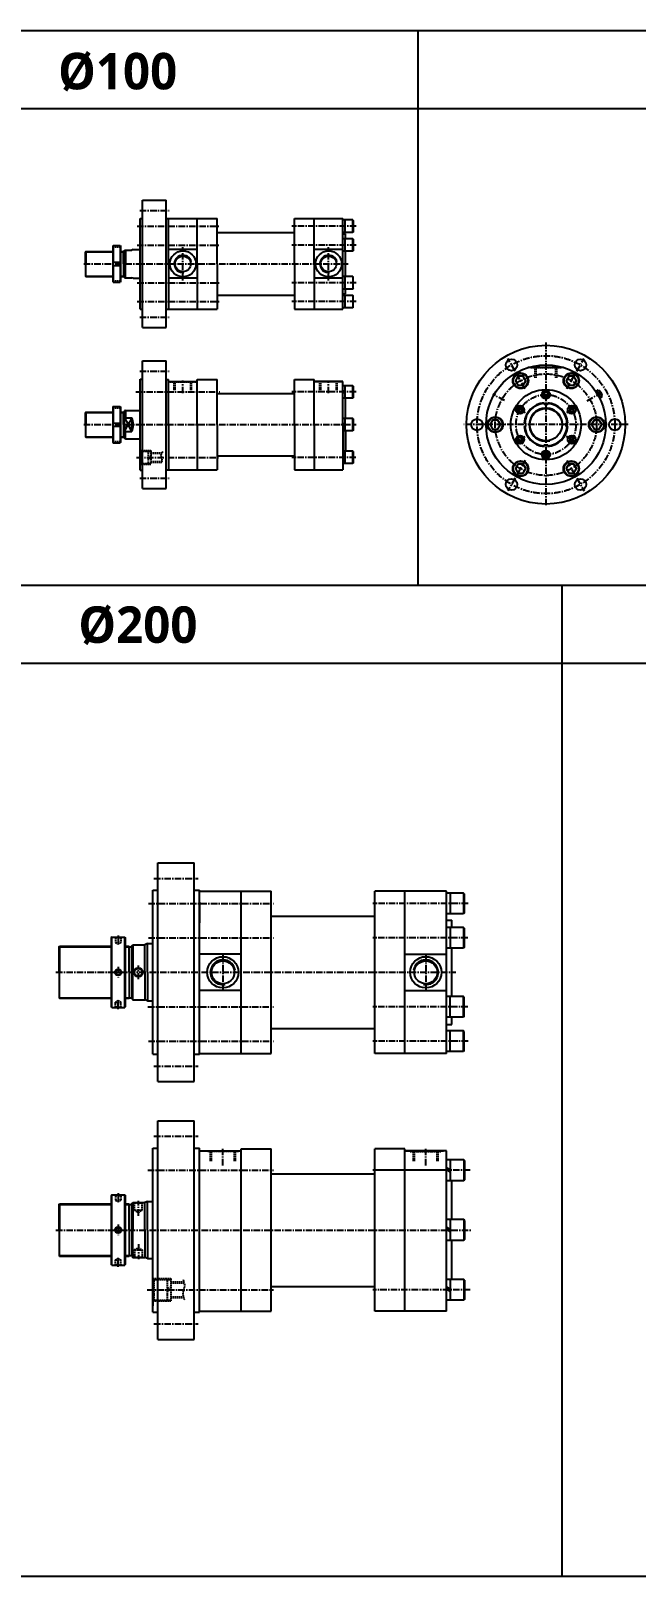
# Model space of a CAD drawing. Extents: x 0 to 8675, y 0 to 2968.
# Drawn here: x 3708 to 4872, y 0 to 2968 of the extents above; entities that cross this region are included whole.
import ezdxf

# ---------------------------------------------------------------- set-up
doc = ezdxf.new("R2010")
doc.units = 0
doc.header["$LTSCALE"] = 5
doc.header["$MEASUREMENT"] = 0
doc.header["$PDMODE"] = 34
doc.linetypes.add('CENTERX2', pattern=[4, 2.5, -0.5, 0.5, -0.5])
doc.linetypes.add('HIDDENX2', pattern=[0.75, 0.5, -0.25])
doc.layers.get('0').update_dxf_attribs({"linetype": 'CONTINUOUS'})
doc.layers.get('Defpoints').update_dxf_attribs({"linetype": 'CONTINUOUS'})
for name, color, linetype in [('CEN', 1, 'CENTERX2'), ('HID', 2, 'HIDDENX2'), ('ML', 3, 'CONTINUOUS'), ('테두리', 7, 'CONTINUOUS')]:
    doc.layers.add(name, color=color, linetype=linetype)
doc.styles.add('문자', font='romans.shx')

msp = doc.modelspace()

# ---------------------------------------------------------------- linework, layer by layer
for p, q in [((6960.8, 2967.8), (0, 2967.8)), ((4453, 1902.7), (4453, 2967.8)), ((6960.8, 2817.8), (0, 2817.8)), ((8674.5, 1902.7), (0, 1902.7)), ((4729.3, 1902.7), (4729.3, 0)), ((8674.5, 1752.7), (0, 1752.7))]:
    msp.add_line(p, q)
at = {"layer": 'CEN'}
for p, q in [((3917.8, 2622.8), (3974.1, 2622.8)), ((3912.5, 2592.8), (4071.8, 2592.8)), ((4333.9, 2592.8), (4209.9, 2592.8)), ((3912.5, 2556.5), (4071.8, 2556.5)), ((4000.8, 2488.4), (4000.8, 2552.3)), ((4333.9, 2556.5), (4209.9, 2556.5)), ((4280.8, 2488.4), (4280.8, 2552.3)), ((3810.2, 2520.3), (4318.2, 2520.3)), ((3913.1, 2484), (4071.8, 2484)), ((4333.9, 2484), (4209.9, 2484)), ((3913.1, 2447.8), (4071.8, 2447.8)), ((4333.9, 2447.8), (4209.9, 2447.8)), ((3917.8, 2417.8), (3974.1, 2417.8)), ((4698.5, 2369.3), (4698.5, 2054.3)), ((4639.3, 2314.1), (4625.3, 2338.3)), ((4757.8, 2314.1), (4771.8, 2338.3)), ((3917.8, 2314), (3974.1, 2314)), ((4000.8, 2271.8), (4000.8, 2296.5)), ((4280.8, 2271.8), (4280.8, 2296.5)), ((4658.6, 2280.6), (4640.9, 2311.3)), ((4738.4, 2280.6), (4756.1, 2311.3)), ((3910.5, 2274.3), (4071.5, 2274.3)), ((4333.5, 2274.3), (4209.9, 2274.3)), ((4618.6, 2257.6), (4596.6, 2270.3)), ((4778.1, 2257.4), (4808.3, 2274.8)), ((4638.5, 2246.1), (4658.9, 2234.3)), ((4758.5, 2246.1), (4738.1, 2234.3)), ((3810.2, 2211.5), (4333.9, 2211.5)), ((4856.3, 2211.5), (4540.4, 2211.5)), ((4638.5, 2176.8), (4658.9, 2188.6)), ((4758.5, 2176.8), (4738.1, 2188.6)), ((3911.6, 2148.7), (4071.5, 2148.7)), ((4333.3, 2148.7), (4209.9, 2148.7)), ((4658.6, 2142.4), (4640.9, 2111.7)), ((4738.4, 2142.4), (4756.1, 2111.7)), ((3917.8, 2109), (3974.1, 2109)), ((4639.3, 2108.8), (4625.3, 2084.6)), ((4757.8, 2108.8), (4771.8, 2084.6)), ((3945.1, 1339.7), (4030.1, 1339.7)), ((3934.4, 1291.8), (4174.6, 1291.8)), ((4548.9, 1291.8), (4365.6, 1291.8)), ((3876.3, 1230.4), (3876.3, 1210.9)), ((3934.4, 1225.9), (4174.6, 1225.9)), ((4548.4, 1225.9), (4365.6, 1225.9)), ((4077.6, 1193.8), (4077.6, 1125.5)), ((4467.6, 1193.8), (4467.6, 1125.5)), ((3756.7, 1159.7), (4525.6, 1159.7)), ((3876.3, 1170.2), (3876.3, 1149.9)), ((3915.1, 1146.3), (3915.1, 1173)), ((3876.3, 1088.9), (3876.3, 1108.5)), ((3933.5, 1093.4), (4174.6, 1093.4)), ((4548.4, 1093.4), (4365.6, 1093.4)), ((3934.3, 1027.5), (4174.6, 1027.5)), ((4548.9, 1027.5), (4365.6, 1027.5)), ((3945.1, 979.7), (4030.1, 979.7)), ((3945.1, 844.7), (4030.1, 844.7)), ((4077.6, 788.7), (4077.6, 820.7)), ((4467.6, 788.7), (4467.6, 820.7)), ((3933, 779.4), (4174.6, 779.4)), ((4515.4, 779.4), (4365.6, 779.4)), ((4552.7, 779.4), (4365.6, 779.4)), ((3876.3, 735.4), (3876.3, 715.9)), ((3915.1, 692), (3915.1, 720.8)), ((3756.7, 664.7), (4553.9, 664.7)), ((3876.3, 675.2), (3876.3, 654.9)), ((3915.1, 637.3), (3915.1, 608.6)), ((3876.3, 593.9), (3876.3, 613.5)), ((3931.9, 549.9), (4174.6, 549.9)), ((4552.7, 549.9), (4365.6, 549.9)), ((3945.1, 484.7), (4030.1, 484.7))]:
    msp.add_line(p, q, dxfattribs=at)
for radius in [132.5, 97.5, 57.5]:
    msp.add_circle((4698.5, 2211.5), radius, dxfattribs=at)
at = {"layer": 'Defpoints', "color": 0, "linetype": 'ByBlock'}
for p in [(3918.3, 2299), (3888.3, 2185), (3918.3, 2124), (3942.6, 822.2), (3902.6, 613.8), (3942.6, 507.2)]:
    msp.add_point(p, dxfattribs=at)
at = {"layer": 'HID'}
for p, q in [((3865.8, 2552.8), (3880.8, 2552.8)), ((3865.8, 2487.8), (3880.8, 2487.8)), ((4669.5, 2320.5), (4669.5, 2321.5)), ((4727.5, 2320.5), (4669.5, 2320.5)), ((4677.6, 2301.5), (4677.6, 2320.5)), ((4679.5, 2301.5), (4679.5, 2320.5)), ((4717.5, 2301.5), (4717.5, 2320.5)), ((4719.5, 2301.5), (4719.5, 2320.5)), ((4727.5, 2320.5), (4727.5, 2321.5)), ((3975.8, 2293.5), (3975.8, 2294.5)), ((3975.8, 2293.5), (4025.8, 2293.5)), ((3984.2, 2277.5), (3984.2, 2293.5)), ((3985.8, 2277.5), (3985.8, 2293.5)), ((4015.8, 2277.5), (4015.8, 2293.5)), ((4017.4, 2277.5), (4017.4, 2293.5)), ((4025.8, 2293.5), (4025.8, 2294.5)), ((4255.8, 2293.5), (4255.8, 2294.5)), ((4305.8, 2293.5), (4255.8, 2293.5)), ((4264.2, 2277.5), (4264.2, 2293.5)), ((4265.8, 2277.5), (4265.8, 2293.5)), ((4295.8, 2277.5), (4295.8, 2293.5)), ((4297.4, 2277.5), (4297.4, 2293.5)), ((4305.8, 2293.5), (4305.8, 2294.5)), ((4305.8, 2293.5), (4305.8, 2294.5)), ((4797.6, 2277.9), (4793.9, 2275.8)), ((4797.6, 2277.9), (4794.1, 2275.9)), ((4797.7, 2277.9), (4794.2, 2275.8)), ((4801.8, 2272.6), (4794.2, 2275.8)), ((4798.4, 2277.7), (4797.5, 2270.1)), ((4801.8, 2272.6), (4797.5, 2270.1)), ((4798.9, 2277.5), (4797.6, 2277.9)), ((4803.1, 2270.3), (4798.8, 2267.8)), ((4805.8, 2264.9), (4798.8, 2267.8)), ((4798.9, 2277.5), (4805.9, 2265.4)), ((4801.2, 2276.5), (4799.9, 2275.8)), ((4801.9, 2276.4), (4800.2, 2275.4)), ((4806.2, 2267.9), (4801.2, 2276.5)), ((4801.9, 2276.4), (4801.2, 2276.5)), ((4806.4, 2268.6), (4801.9, 2276.4)), ((4801.9, 2276.4), (4806.4, 2268.6)), ((4805.6, 2264), (4801.9, 2261.9)), ((4803.1, 2270.3), (4802.1, 2262.1)), ((4805.6, 2264.2), (4802.1, 2262.1)), ((4806.4, 2268.6), (4804.7, 2267.6)), ((4806.2, 2267.9), (4804.9, 2267.1)), ((4805.9, 2265.4), (4805.6, 2264)), ((4806.4, 2268.6), (4806.2, 2267.9)), ((3865.8, 2244), (3880.8, 2244)), ((3865.8, 2179), (3880.8, 2179)), ((3918.3, 2161.7), (3938.8, 2161.7)), ((3918.8, 2159.7), (3919.8, 2160.7)), ((3918.8, 2159.7), (3918.8, 2137.7)), ((3918.8, 2137.7), (3919.8, 2136.7)), ((3919.8, 2160.7), (3938.8, 2160.7)), ((3919.8, 2136.7), (3919.8, 2160.7)), ((3934.8, 2136.7), (3934.8, 2160.7)), ((3938.8, 2151.5), (3934.8, 2148.2)), ((3938.8, 2148.7), (3934.8, 2145.3)), ((3938.8, 2161.7), (3938.8, 2135.7)), ((3938.8, 2157.7), (3960.5, 2157.7)), ((3938.8, 2156.7), (3959.7, 2156.7)), ((3938.8, 2140.7), (3959.9, 2140.7)), ((3938.8, 2139.7), (3959.5, 2139.7)), ((3918.3, 2135.7), (3938.8, 2135.7)), ((3919.8, 2136.7), (3938.8, 2136.7)), ((3871.3, 1226.2), (3870.3, 1227.2)), ((3871.3, 1226.2), (3871.3, 1217.2)), ((3871.3, 1226.2), (3881.3, 1226.2)), ((3871.3, 1217.2), (3881.3, 1217.2)), ((3871.3, 1217.2), (3876.3, 1214)), ((3876.3, 1214), (3881.3, 1217.2)), ((3881.3, 1226.2), (3882.3, 1227.2)), ((3881.3, 1226.2), (3881.3, 1217.2)), ((3871.3, 1102.2), (3876.3, 1105.3)), ((3871.3, 1102.2), (3881.3, 1102.2)), ((3871.3, 1093.2), (3871.3, 1102.2)), ((3876.3, 1105.3), (3881.3, 1102.2)), ((3881.3, 1093.2), (3881.3, 1102.2)), ((3871.3, 1093.2), (3870.3, 1092.2)), ((3871.3, 1093.2), (3881.3, 1093.2)), ((3881.3, 1093.2), (3882.3, 1092.2)), ((4047.6, 815.7), (4047.6, 816.7)), ((4107.6, 815.7), (4047.6, 815.7)), ((4053.7, 796.7), (4053.7, 815.7)), ((4055.6, 796.7), (4055.6, 815.7)), ((4099.6, 796.7), (4099.6, 815.7)), ((4101.5, 796.7), (4101.5, 815.7)), ((4107.6, 815.7), (4107.6, 816.7)), ((4437.6, 815.7), (4437.6, 816.7)), ((4437.6, 815.7), (4497.6, 815.7)), ((4443.7, 796.7), (4443.7, 815.7)), ((4445.6, 796.7), (4445.6, 815.7)), ((4489.6, 796.7), (4489.6, 815.7)), ((4491.5, 796.7), (4491.5, 815.7)), ((4497.6, 815.7), (4497.6, 816.7)), ((3871.3, 731.2), (3870.3, 732.2)), ((3871.3, 731.2), (3871.3, 722.2)), ((3871.3, 731.2), (3881.3, 731.2)), ((3871.3, 722.2), (3881.3, 722.2)), ((3871.3, 722.2), (3876.3, 719)), ((3876.3, 719), (3881.3, 722.2)), ((3881.3, 731.2), (3882.3, 732.2)), ((3881.3, 731.2), (3881.3, 722.2)), ((3906.6, 717.7), (3907.6, 716.7)), ((3907.6, 702.7), (3907.6, 716.7)), ((3907.6, 716.7), (3922.6, 716.7)), ((3922.6, 716.7), (3923.6, 717.7)), ((3922.6, 702.7), (3922.6, 716.7)), ((3907.6, 702.7), (3922.6, 702.7)), ((3907.6, 702.7), (3915.1, 698.7)), ((3915.1, 698.7), (3922.6, 702.7)), ((3907.6, 626.7), (3915.1, 630.6)), ((3907.6, 626.7), (3907.6, 612.7)), ((3907.6, 626.7), (3922.6, 626.7)), ((3915.1, 630.6), (3922.6, 626.7)), ((3922.6, 626.7), (3922.6, 612.7)), ((3871.3, 598.2), (3870.3, 597.2)), ((3871.3, 607.2), (3876.3, 610.3)), ((3871.3, 607.2), (3881.3, 607.2)), ((3871.3, 598.2), (3871.3, 607.2)), ((3871.3, 598.2), (3881.3, 598.2)), ((3876.3, 610.3), (3881.3, 607.2)), ((3881.3, 598.2), (3881.3, 607.2)), ((3881.3, 598.2), (3882.3, 597.2)), ((3906.6, 611.7), (3907.6, 612.7)), ((3907.6, 612.7), (3922.6, 612.7)), ((3922.6, 612.7), (3923.6, 611.7)), ((3942.6, 571.4), (3977.4, 571.4)), ((3943.1, 568.4), (3944.6, 569.9)), ((3943.1, 531.4), (3943.1, 568.4)), ((3943.1, 568.4), (3943.1, 531.4)), ((3944.6, 569.9), (3944.6, 529.9)), ((3944.6, 569.9), (3977.4, 569.9)), ((3970.6, 569.9), (3970.6, 529.9)), ((3977.4, 571.4), (3977.4, 528.4)), ((3977.4, 564.9), (4003.1, 564.9)), ((3977.4, 555.4), (3970.6, 551.2)), ((3977.4, 551.4), (3970.6, 547.2)), ((3977.4, 563.4), (4003.5, 563.4)), ((3977.4, 536.4), (4002.2, 536.4)), ((3977.4, 534.9), (4002.7, 534.9)), ((3942.6, 528.4), (3977.4, 528.4)), ((3943.1, 531.4), (3944.6, 529.9)), ((3944.6, 529.9), (3977.4, 529.9))]:
    msp.add_line(p, q, dxfattribs=at)
msp.add_open_spline([(3961.6, 2159), (3960.1, 2157.3), (3956.5, 2152.5), (3962.2, 2144.3), (3959.3, 2139.3), (3958.3, 2137.5)], degree=3, knots=[1.8395, 1.8395, 1.8395, 1.8395, 8.088326, 19.119639, 24.816075, 24.816075, 24.816075, 24.816075], dxfattribs=at)
msp.add_spline([(4004.3, 530.5), (4001.2, 543.7), (4004.2, 557.3), (4001.7, 569.3)], degree=3, dxfattribs=at)
at = {"layer": 'ML'}
for p, q in [((3923.3, 2397.8), (3923.3, 2642.8)), ((3923.3, 2642.8), (3968.3, 2642.8)), ((3968.3, 2397.8), (3968.3, 2642.8)), ((3918.3, 2433.3), (3918.3, 2607.3)), ((3918.3, 2607.3), (3923.3, 2607.3)), ((3968.3, 2607.3), (3973.3, 2607.3)), ((3973.3, 2607.3), (4066.3, 2607.3)), ((3973.3, 2520.3), (3973.3, 2607.3)), ((3973.3, 2520.3), (3973.3, 2607.3)), ((3973.3, 2520.3), (3973.3, 2607.3)), ((4028.3, 2520.3), (4028.3, 2607.3)), ((4066.3, 2520.3), (4066.3, 2607.3)), ((4215.3, 2520.3), (4215.3, 2607.3)), ((4215.3, 2607.3), (4308.3, 2607.3)), ((4253.3, 2520.3), (4253.3, 2607.3)), ((4253.3, 2520.3), (4253.3, 2607.3)), ((4308.3, 2520.3), (4308.3, 2607.3)), ((4327.3, 2604.8), (4308.3, 2604.8)), ((4308.3, 2433.3), (4308.3, 2603.3)), ((4312.3, 2580.8), (4312.3, 2604.8)), ((4327.3, 2580.8), (4327.3, 2604.8)), ((4328.3, 2603.8), (4327.3, 2604.8)), ((4328.3, 2603.8), (4328.3, 2581.8)), ((4328.3, 2603.8), (4328.3, 2581.8)), ((3866.8, 2555.3), (3865.8, 2554.3)), ((3865.8, 2554.3), (3865.8, 2486.3)), ((3866.8, 2555.3), (3866.8, 2523.3)), ((3866.8, 2555.3), (3879.8, 2555.3)), ((3879.8, 2555.3), (3879.8, 2523.3)), ((3879.8, 2555.3), (3880.8, 2554.3)), ((3880.8, 2554.3), (3880.8, 2486.3)), ((4066.3, 2580.3), (4215.3, 2580.3)), ((4327.3, 2580.8), (4308.3, 2580.8)), ((4327.3, 2580.8), (4308.3, 2580.8)), ((4308.3, 2577.8), (4313.3, 2577.8)), ((4327.3, 2568.5), (4308.3, 2568.5)), ((4312.3, 2544.5), (4312.3, 2568.5)), ((4313.3, 2568.5), (4313.3, 2577.8)), ((4328.3, 2581.8), (4327.3, 2580.8)), ((4328.3, 2581.8), (4327.3, 2580.8)), ((4327.3, 2544.5), (4327.3, 2568.5)), ((4328.3, 2567.5), (4327.3, 2568.5)), ((4328.3, 2567.5), (4328.3, 2545.5)), ((3814.1, 2544.3), (3813.3, 2543.5)), ((3813.3, 2520.3), (3813.3, 2543.5)), ((3814.1, 2544.3), (3814.1, 2520.3)), ((3814.1, 2544.3), (3865.8, 2544.3)), ((3865.8, 2523.3), (3880.8, 2523.3)), ((3880.8, 2544.3), (3888.3, 2544.3)), ((3886.6, 2520.3), (3886.6, 2544.3)), ((3888.3, 2520.3), (3888.3, 2546.8)), ((3888.3, 2546.8), (3902.4, 2546.8)), ((3890.3, 2546.8), (3890.3, 2520.3)), ((3905.4, 2547.8), (3902.4, 2546.8)), ((3905.4, 2547.8), (3918.3, 2547.8)), ((4028.3, 2547.8), (3973.3, 2547.8)), ((4308.3, 2547.8), (4253.3, 2547.8)), ((4327.3, 2544.5), (4308.3, 2544.5)), ((4313.3, 2496), (4313.3, 2544.5)), ((4328.3, 2545.5), (4327.3, 2544.5)), ((3813.3, 2520.3), (3813.3, 2497)), ((3814.1, 2496.3), (3813.3, 2497)), ((3814.1, 2496.3), (3814.1, 2520.3)), ((3814.1, 2496.3), (3865.8, 2496.3)), ((3865.8, 2517.3), (3880.8, 2517.3)), ((3866.8, 2517.3), (3866.8, 2485.3)), ((3879.8, 2517.3), (3879.8, 2485.3)), ((3880.8, 2496.3), (3888.3, 2496.3)), ((3886.6, 2520.3), (3886.6, 2496.3)), ((3888.3, 2520.3), (3888.3, 2493.8)), ((3888.3, 2493.8), (3902.4, 2493.8)), ((3890.3, 2493.8), (3890.3, 2520.3)), ((3905.4, 2492.8), (3902.4, 2493.8)), ((3973.3, 2520.3), (3973.3, 2433.3)), ((3973.3, 2520.3), (3973.3, 2433.3)), ((3973.3, 2520.3), (3973.3, 2433.3)), ((4028.3, 2520.3), (4028.3, 2433.3)), ((4066.3, 2520.3), (4066.3, 2433.3)), ((4066.3, 2520.3), (4066.3, 2433.3)), ((4215.3, 2520.3), (4215.3, 2433.3)), ((4215.3, 2520.3), (4215.3, 2433.3)), ((4253.3, 2520.3), (4253.3, 2433.3)), ((4253.3, 2520.3), (4253.3, 2433.3)), ((4327.3, 2496), (4308.3, 2496)), ((4312.3, 2472), (4312.3, 2496)), ((4327.3, 2496), (4327.3, 2472)), ((4328.3, 2495), (4327.3, 2496)), ((4328.3, 2473), (4328.3, 2495)), ((3865.8, 2486.3), (3866.8, 2485.3)), ((3866.8, 2485.3), (3879.8, 2485.3)), ((3880.8, 2486.3), (3879.8, 2485.3)), ((3905.4, 2492.8), (3918.3, 2492.8)), ((3905.4, 2492.8), (3918.3, 2492.8)), ((4028.3, 2492.8), (3973.3, 2492.8)), ((4308.3, 2492.8), (4253.3, 2492.8)), ((4327.3, 2472), (4308.3, 2472)), ((4313.3, 2462.8), (4313.3, 2472)), ((4328.3, 2473), (4327.3, 2472)), ((4066.3, 2460.3), (4215.3, 2460.3)), ((4308.3, 2462.8), (4313.3, 2462.8)), ((4327.3, 2459.8), (4308.3, 2459.8)), ((4327.3, 2435.8), (4308.3, 2435.8)), ((4312.3, 2435.8), (4312.3, 2459.8)), ((4327.3, 2459.8), (4327.3, 2435.8)), ((4328.3, 2458.8), (4327.3, 2459.8)), ((4328.3, 2436.8), (4327.3, 2435.8)), ((4328.3, 2436.8), (4328.3, 2458.8)), ((3918.3, 2433.3), (3923.3, 2433.3)), ((3968.3, 2433.3), (3973.3, 2433.3)), ((3973.3, 2433.3), (4066.3, 2433.3)), ((4215.3, 2433.3), (4308.3, 2433.3)), ((3923.3, 2397.8), (3968.3, 2397.8)), ((3923.3, 2089), (3923.3, 2334)), ((3923.3, 2334), (3968.3, 2334)), ((3968.3, 2089), (3968.3, 2334)), ((4728.5, 2321.5), (4663.5, 2321.5)), ((4732.1, 2321.5), (4665, 2321.5)), ((3918.3, 2124), (3918.3, 2299)), ((3918.3, 2299), (3923.3, 2299)), ((3968.3, 2298.5), (3973.3, 2298.5)), ((3973.3, 2211.5), (3973.3, 2298.5)), ((3973.3, 2211.5), (3973.3, 2298.5)), ((3973.3, 2211.5), (3973.3, 2298.5)), ((3973.3, 2211.5), (3973.3, 2294.5)), ((3973.3, 2294.5), (4028.3, 2294.5)), ((4028.3, 2211.5), (4028.3, 2298.5)), ((4028.3, 2298.5), (4066.3, 2298.5)), ((4066.3, 2211.5), (4066.3, 2298.5)), ((4066.3, 2211.5), (4066.3, 2298.5)), ((4215.3, 2211.5), (4215.3, 2298.5)), ((4215.3, 2298.5), (4253.3, 2298.5)), ((4215.3, 2211.5), (4215.3, 2298.5)), ((4253.3, 2211.5), (4253.3, 2298.5)), ((4253.3, 2211.5), (4253.3, 2298.5)), ((4253.3, 2294.5), (4308.3, 2294.5)), ((4308.3, 2294.5), (4253.3, 2294.5)), ((4308.3, 2211.5), (4308.3, 2294.5)), ((4308.3, 2211.5), (4308.3, 2294.5)), ((4308.3, 2211.5), (4308.3, 2294.5)), ((4327.3, 2286.3), (4308.3, 2286.3)), ((4312.3, 2262.3), (4312.3, 2286.3)), ((4327.3, 2262.3), (4327.3, 2286.3)), ((4328.3, 2285.3), (4327.3, 2286.3)), ((4328.3, 2285.3), (4328.3, 2263.3)), ((4066.3, 2271.5), (4215.3, 2271.5)), ((4308.3, 2277.1), (4312.3, 2273.8)), ((4308.3, 2274.3), (4312.3, 2270.9)), ((4327.3, 2262.3), (4308.3, 2262.3)), ((4313.3, 2223.5), (4313.3, 2262.3)), ((4328.3, 2263.3), (4327.3, 2262.3)), ((3814.1, 2235.5), (3813.3, 2234.7)), ((3813.3, 2211.5), (3813.3, 2234.7)), ((3814.1, 2235.5), (3865.8, 2235.5)), ((3814.1, 2235.5), (3814.1, 2211.5)), ((3866.8, 2246.5), (3865.8, 2245.5)), ((3865.8, 2245.5), (3865.8, 2177.5)), ((3866.8, 2246.5), (3879.8, 2246.5)), ((3866.8, 2246.5), (3866.8, 2214.5)), ((3879.8, 2246.5), (3880.8, 2245.5)), ((3879.8, 2246.5), (3879.8, 2214.5)), ((3880.8, 2245.5), (3880.8, 2177.5)), ((3880.8, 2235.5), (3888.3, 2235.5)), ((3886.6, 2211.5), (3886.6, 2235.5)), ((3890.3, 2239), (3888.3, 2238)), ((3888.3, 2211.5), (3888.3, 2238)), ((3890.3, 2239), (3890.3, 2224.6)), ((3890.3, 2239), (3918.3, 2239)), ((4695, 2253.3), (4695, 2250.5)), ((4702, 2250.5), (4695, 2250.5)), ((4702, 2253.3), (4702, 2250.5)), ((3813.3, 2211.5), (3813.3, 2188.2)), ((3814.1, 2187.5), (3814.1, 2211.5)), ((3865.8, 2214.5), (3880.8, 2214.5)), ((3865.8, 2208.5), (3880.8, 2208.5)), ((3866.8, 2208.5), (3866.8, 2176.5)), ((3879.8, 2208.5), (3879.8, 2176.5)), ((3886.6, 2211.5), (3886.6, 2187.5)), ((3888.3, 2224.6), (3902.4, 2224.6)), ((3888.3, 2211.5), (3888.3, 2185)), ((3888.3, 2198.3), (3902.4, 2198.3)), ((3890.3, 2184), (3890.3, 2198.3)), ((3902.4, 2224.6), (3902.4, 2211.5)), ((3902.4, 2198.3), (3902.4, 2211.5)), ((3973.3, 2211.5), (3973.3, 2124.5)), ((3973.3, 2211.5), (3973.3, 2124.5)), ((3973.3, 2211.5), (3973.3, 2124.5)), ((3973.3, 2211.5), (3973.3, 2124.5)), ((4028.3, 2211.5), (4028.3, 2124.5)), ((4066.3, 2211.5), (4066.3, 2124.5)), ((4215.3, 2211.5), (4215.3, 2124.5)), ((4253.3, 2211.5), (4253.3, 2124.5)), ((4253.3, 2211.5), (4253.3, 2124.5)), ((4327.3, 2223.5), (4308.3, 2223.5)), ((4308.3, 2214.3), (4312.3, 2211)), ((4308.3, 2211.5), (4308.3, 2124.5)), ((4308.3, 2211.5), (4308.3, 2124.5)), ((4308.3, 2211.5), (4308.3, 2124.5)), ((4308.3, 2211.5), (4312.3, 2208.1)), ((4327.3, 2199.5), (4308.3, 2199.5)), ((4312.3, 2199.5), (4312.3, 2223.5)), ((4313.3, 2160.7), (4313.3, 2199.5)), ((4313.3, 2199.5), (4313.3, 2160.7)), ((4327.3, 2199.5), (4327.3, 2223.5)), ((4328.3, 2222.5), (4327.3, 2223.5)), ((4328.3, 2200.5), (4327.3, 2199.5)), ((4328.3, 2222.5), (4328.3, 2200.5)), ((4656.7, 2215), (4659.5, 2215)), ((4656.7, 2208), (4659.5, 2208)), ((4659.5, 2215), (4659.5, 2208)), ((4737.5, 2208), (4737.5, 2215)), ((4740.4, 2215), (4737.5, 2215)), ((4740.4, 2208), (4737.5, 2208)), ((3814.1, 2187.5), (3813.3, 2188.2)), ((3814.1, 2187.5), (3865.8, 2187.5)), ((3865.8, 2177.5), (3866.8, 2176.5)), ((3866.8, 2176.5), (3879.8, 2176.5)), ((3880.8, 2177.5), (3879.8, 2176.5)), ((3880.8, 2187.5), (3888.3, 2187.5)), ((3890.3, 2184), (3888.3, 2185)), ((3890.3, 2184), (3918.3, 2184)), ((4695, 2172.5), (4702, 2172.5)), ((4695, 2169.6), (4695, 2172.5)), ((4702, 2169.6), (4702, 2172.5)), ((3918.3, 2161.7), (3918.3, 2135.7)), ((4066.3, 2151.5), (4215.3, 2151.5)), ((4327.3, 2160.7), (4308.3, 2160.7)), ((4308.3, 2151.5), (4312.3, 2148.2)), ((4308.3, 2148.7), (4312.3, 2145.3)), ((4312.3, 2136.7), (4312.3, 2160.7)), ((4327.3, 2136.7), (4327.3, 2160.7)), ((4328.3, 2159.7), (4327.3, 2160.7)), ((4328.3, 2137.7), (4327.3, 2136.7)), ((4328.3, 2159.7), (4328.3, 2137.7)), ((3918.3, 2124), (3923.3, 2124)), ((3968.3, 2124.5), (3973.3, 2124.5)), ((3973.3, 2124.5), (4066.3, 2124.5)), ((4215.3, 2124.5), (4308.3, 2124.5)), ((4327.3, 2136.7), (4308.3, 2136.7)), ((3923.3, 2089), (3968.3, 2089)), ((3952.6, 949.7), (3952.6, 1369.7)), ((3952.6, 1369.7), (4022.6, 1369.7)), ((4022.6, 949.7), (4022.6, 1369.7)), ((3942.6, 1002.2), (3942.6, 1317.2)), ((3942.6, 1317.2), (3952.6, 1317.2)), ((4022.6, 1317.2), (4032.6, 1317.2)), ((4032.6, 1002.2), (4032.6, 1317.2)), ((4032.6, 1003.7), (4032.6, 1315.7)), ((4032.6, 1315.7), (4170.6, 1315.7)), ((4032.6, 1003.7), (4032.6, 1315.7)), ((4112.6, 1003.7), (4112.6, 1315.7)), ((4170.6, 1003.7), (4170.6, 1315.7)), ((4369.6, 1003.7), (4369.6, 1315.7)), ((4507.6, 1315.7), (4369.6, 1315.7)), ((4369.6, 1003.7), (4369.6, 1315.7)), ((4427.6, 1003.7), (4427.6, 1315.7)), ((4427.6, 1003.7), (4427.6, 1315.7)), ((4507.6, 1003.7), (4507.6, 1315.7)), ((4539.9, 1311.8), (4507.6, 1311.8)), ((4507.6, 1271.8), (4507.6, 1311.8)), ((4507.6, 1003.7), (4507.6, 1311.7)), ((4514.4, 1311.8), (4514.4, 1271.8)), ((4539.9, 1311.8), (4539.9, 1271.8)), ((4541.4, 1310.3), (4539.9, 1311.8)), ((4541.4, 1310.3), (4541.4, 1273.3)), ((4032.6, 1294.4), (4032.6, 1254.4)), ((4170.6, 1267.8), (4369.6, 1267.8)), ((4539.9, 1271.8), (4507.6, 1271.8)), ((4507.6, 1259.7), (4517.6, 1259.7)), ((4517.6, 1245.9), (4517.6, 1259.7)), ((4541.4, 1273.3), (4539.9, 1271.8)), ((3863.8, 1227.2), (3862.8, 1226.2)), ((3862.8, 1226.2), (3862.8, 1093.2)), ((3863.8, 1092.2), (3863.8, 1227.2)), ((3863.8, 1227.2), (3888.8, 1227.2)), ((3888.8, 1092.2), (3888.8, 1227.2)), ((3888.8, 1227.2), (3889.8, 1226.2)), ((3889.8, 1226.2), (3889.8, 1093.2)), ((4539.9, 1245.9), (4507.6, 1245.9)), ((4514.4, 1245.9), (4514.4, 1205.9)), ((4539.9, 1245.9), (4539.9, 1205.9)), ((4541.4, 1244.4), (4539.9, 1245.9)), ((4541.4, 1244.4), (4541.4, 1207.4)), ((3762.6, 1208.7), (3763.6, 1209.7)), ((3762.6, 1159.7), (3762.6, 1208.7)), ((3763.6, 1209.7), (3862.8, 1209.7)), ((3763.6, 1209.7), (3763.6, 1159.7)), ((3889.8, 1209.7), (3897.6, 1209.7)), ((3897.6, 1159.7), (3897.6, 1209.7)), ((3897.6, 1208.6), (3902.6, 1208.6)), ((3902.6, 1210.7), (3904.6, 1212.7)), ((3902.6, 1159.7), (3902.6, 1210.7)), ((3904.6, 1212.7), (3904.6, 1159.7)), ((3904.6, 1212.7), (3927.6, 1212.7)), ((3932.6, 1214.7), (3927.6, 1212.7)), ((3927.6, 1159.7), (3927.6, 1212.7)), ((3932.6, 1159.7), (3932.6, 1214.7)), ((3932.6, 1214.7), (3942.6, 1214.7)), ((4112.6, 1194.8), (4032.6, 1194.8)), ((4427.6, 1194.8), (4507.6, 1194.8)), ((4539.9, 1205.9), (4507.6, 1205.9)), ((4517.6, 1113.4), (4517.6, 1205.9)), ((4541.4, 1207.4), (4539.9, 1205.9)), ((3762.6, 1159.7), (3762.6, 1110.7)), ((3763.6, 1109.7), (3763.6, 1159.7)), ((3897.6, 1159.7), (3897.6, 1109.7)), ((3902.6, 1159.7), (3902.6, 1108.7)), ((3904.6, 1106.7), (3904.6, 1159.7)), ((3927.6, 1159.7), (3927.6, 1106.7)), ((3932.6, 1159.7), (3932.6, 1104.7)), ((3762.6, 1110.7), (3763.6, 1109.7)), ((3763.6, 1109.7), (3862.8, 1109.7)), ((3889.8, 1109.7), (3897.6, 1109.7)), ((3897.6, 1110.8), (3902.6, 1110.8)), ((3902.6, 1108.7), (3904.6, 1106.7)), ((3904.6, 1106.7), (3927.6, 1106.7)), ((3932.6, 1104.7), (3927.6, 1106.7)), ((3932.6, 1104.7), (3942.6, 1104.7)), ((4112.6, 1124.6), (4032.6, 1124.6)), ((4427.6, 1124.6), (4507.6, 1124.6)), ((4539.9, 1113.4), (4507.6, 1113.4)), ((4514.4, 1073.4), (4514.4, 1113.4)), ((4539.9, 1073.4), (4539.9, 1113.4)), ((4541.4, 1111.9), (4539.9, 1113.4)), ((4541.4, 1074.9), (4541.4, 1111.9)), ((3863.8, 1092.2), (3862.8, 1093.2)), ((3863.8, 1092.2), (3888.8, 1092.2)), ((3888.8, 1092.2), (3889.8, 1093.2)), ((4539.9, 1073.4), (4507.6, 1073.4)), ((4517.6, 1059.7), (4517.6, 1073.4)), ((4541.4, 1074.9), (4539.9, 1073.4)), ((4170.6, 1051.5), (4369.6, 1051.5)), ((4507.6, 1059.7), (4517.6, 1059.7)), ((4539.9, 1047.5), (4507.6, 1047.5)), ((4514.4, 1007.5), (4514.4, 1047.5)), ((4541.4, 1046), (4539.9, 1047.5)), ((4539.9, 1007.5), (4539.9, 1047.5)), ((4541.4, 1009), (4541.4, 1046)), ((3942.6, 1002.2), (3952.6, 1002.2)), ((4022.6, 1002.2), (4032.6, 1002.2)), ((4032.6, 1003.7), (4170.6, 1003.7)), ((4507.6, 1003.7), (4369.6, 1003.7)), ((4539.9, 1007.5), (4507.6, 1007.5)), ((4541.4, 1009), (4539.9, 1007.5)), ((3952.6, 949.7), (4022.6, 949.7)), ((3952.6, 454.7), (3952.6, 874.7)), ((3952.6, 874.7), (4022.6, 874.7)), ((4022.6, 454.7), (4022.6, 874.7)), ((3942.6, 507.2), (3942.6, 822.2)), ((3942.6, 822.2), (3952.6, 822.2)), ((4022.6, 822.2), (4032.6, 822.2)), ((4032.6, 507.2), (4032.6, 822.2)), ((4032.6, 508.7), (4032.6, 816.7)), ((4032.6, 816.7), (4112.6, 816.7)), ((4112.6, 508.7), (4112.6, 820.7)), ((4112.6, 820.7), (4170.6, 820.7)), ((4170.6, 508.7), (4170.6, 820.7)), ((4369.6, 508.7), (4369.6, 820.7)), ((4427.6, 820.7), (4369.6, 820.7)), ((4427.6, 508.7), (4427.6, 820.7)), ((4427.6, 816.7), (4501.7, 816.7)), ((4507.6, 816.7), (4427.6, 816.7)), ((4429.1, 816.7), (4497.6, 816.7)), ((4507.6, 508.7), (4507.6, 816.7)), ((4507.6, 508.7), (4507.6, 816.7)), ((4170.6, 772.8), (4369.6, 772.8)), ((4540.4, 799.4), (4507.6, 799.4)), ((4507.6, 784.9), (4514.4, 780.7)), ((4507.6, 780.9), (4514.4, 776.7)), ((4514.4, 799.4), (4514.4, 759.4)), ((4541.9, 797.9), (4540.4, 799.4)), ((4540.4, 799.4), (4540.4, 759.4)), ((4541.9, 760.9), (4541.9, 797.9)), ((4541.9, 797.9), (4541.9, 760.9)), ((4540.4, 759.4), (4507.6, 759.4)), ((4517.6, 684.7), (4517.6, 759.4)), ((4541.9, 760.9), (4540.4, 759.4)), ((3762.6, 713.7), (3763.6, 714.7)), ((3762.6, 664.7), (3762.6, 713.7)), ((3763.6, 714.7), (3862.8, 714.7)), ((3763.6, 714.7), (3763.6, 664.7)), ((3863.8, 732.2), (3862.8, 731.2)), ((3862.8, 731.2), (3862.8, 598.2)), ((3863.8, 597.2), (3863.8, 732.2)), ((3863.8, 732.2), (3888.8, 732.2)), ((3888.8, 597.2), (3888.8, 732.2)), ((3888.8, 732.2), (3889.8, 731.2)), ((3889.8, 731.2), (3889.8, 598.2)), ((3889.8, 714.7), (3897.6, 714.7)), ((3897.6, 664.7), (3897.6, 714.7)), ((3897.6, 713.6), (3902.6, 713.6)), ((3902.6, 715.7), (3904.6, 717.7)), ((3902.6, 664.7), (3902.6, 715.7)), ((3904.6, 717.7), (3927.6, 717.7)), ((3904.6, 717.7), (3904.6, 664.7)), ((3932.6, 719.7), (3927.6, 717.7)), ((3927.6, 664.7), (3927.6, 717.7)), ((3932.6, 664.7), (3932.6, 719.7)), ((3932.6, 719.7), (3942.6, 719.7)), ((4540.4, 684.7), (4507.6, 684.7)), ((4514.4, 684.7), (4514.4, 644.7)), ((4541.9, 683.2), (4540.4, 684.7)), ((4540.4, 684.7), (4540.4, 644.7)), ((4541.9, 646.2), (4541.9, 683.2)), ((4541.9, 683.2), (4541.9, 646.2)), ((3762.6, 664.7), (3762.6, 615.7)), ((3763.6, 614.7), (3763.6, 664.7)), ((3897.6, 664.7), (3897.6, 614.7)), ((3902.6, 664.7), (3902.6, 613.7)), ((3904.6, 611.7), (3904.6, 664.7)), ((3927.6, 664.7), (3927.6, 611.7)), ((3932.6, 664.7), (3932.6, 609.7)), ((4507.6, 670.1), (4514.4, 665.9)), ((4507.6, 666.2), (4514.4, 662)), ((4540.4, 644.7), (4507.6, 644.7)), ((4517.6, 569.9), (4517.6, 644.7)), ((4541.9, 646.2), (4540.4, 644.7)), ((3762.6, 615.7), (3763.6, 614.7)), ((3763.6, 614.7), (3862.8, 614.7)), ((3863.8, 597.2), (3862.8, 598.2)), ((3863.8, 597.2), (3888.8, 597.2)), ((3888.8, 597.2), (3889.8, 598.2)), ((3889.8, 614.7), (3897.6, 614.7)), ((3897.6, 615.8), (3902.6, 615.8)), ((3902.6, 613.7), (3904.6, 611.7)), ((3904.6, 611.7), (3927.6, 611.7)), ((3932.6, 609.7), (3927.6, 611.7)), ((3932.6, 609.7), (3942.6, 609.7)), ((3942.6, 571.4), (3942.6, 518.8)), ((4540.4, 569.9), (4507.6, 569.9)), ((4514.4, 569.9), (4514.4, 529.9)), ((4540.4, 569.9), (4540.4, 529.9)), ((4541.9, 568.4), (4540.4, 569.9)), ((4541.9, 568.4), (4541.9, 531.4)), ((4541.9, 531.4), (4541.9, 568.4)), ((4170.6, 556.5), (4369.6, 556.5)), ((4507.6, 555.4), (4514.4, 551.2)), ((4507.6, 551.4), (4514.4, 547.2)), ((3942.6, 507.2), (3952.6, 507.2)), ((4022.6, 507.2), (4032.6, 507.2)), ((4032.6, 508.7), (4170.6, 508.7)), ((4507.6, 508.7), (4369.6, 508.7)), ((4540.4, 529.9), (4507.6, 529.9)), ((4541.9, 531.4), (4540.4, 529.9)), ((3952.6, 454.7), (4022.6, 454.7))]:
    msp.add_line(p, q, dxfattribs=at)
at = {"layer": 'ML', "color": 2}
msp.add_line((3886.6, 2497), (3888, 2496.3), dxfattribs=at)
at = {"layer": 'ML'}
for points in [[(4644.8, 2304.5), (4639.9, 2295.9), (4644.8, 2287.3), (4654.7, 2287.3), (4659.7, 2295.9), (4654.7, 2304.5)], [(4752.2, 2304.5), (4742.3, 2304.5), (4737.4, 2295.9), (4742.3, 2287.3), (4752.2, 2287.3), (4757.2, 2295.9)], [(4698.5, 2273.7), (4694.4, 2271.3), (4694.4, 2266.6), (4698.5, 2264.3), (4702.6, 2266.6), (4702.6, 2271.3)], [(4644.7, 2242.6), (4644.7, 2237.9), (4648.7, 2235.5), (4652.8, 2237.9), (4652.8, 2242.6), (4648.7, 2244.9)], [(4752.4, 2242.6), (4748.3, 2244.9), (4744.2, 2242.6), (4744.2, 2237.9), (4748.3, 2235.5), (4752.4, 2237.9)], [(4591.1, 2211.5), (4596.1, 2202.9), (4606, 2202.9), (4610.9, 2211.5), (4606, 2220), (4596.1, 2220)], [(4805.9, 2211.5), (4801, 2220), (4791.1, 2220), (4786.1, 2211.5), (4791.1, 2202.9), (4801, 2202.9)], [(4644.7, 2180.4), (4648.7, 2178), (4652.8, 2180.4), (4652.8, 2185.1), (4648.7, 2187.4), (4644.7, 2185.1)], [(4752.4, 2180.4), (4752.4, 2185.1), (4748.3, 2187.4), (4744.2, 2185.1), (4744.2, 2180.4), (4748.3, 2178)], [(4698.5, 2149.3), (4702.6, 2151.6), (4702.6, 2156.3), (4698.5, 2158.7), (4694.4, 2156.3), (4694.4, 2151.6)], [(4644.8, 2118.5), (4654.7, 2118.5), (4659.7, 2127), (4654.7, 2135.6), (4644.8, 2135.6), (4639.9, 2127)], [(4752.2, 2118.5), (4757.2, 2127), (4752.2, 2135.6), (4742.3, 2135.6), (4737.4, 2127), (4742.3, 2118.5)]]:
    msp.add_lwpolyline(points, close=True, dxfattribs=at)
for centre, radius in [((4000.8, 2520.3), 25), ((4000.8, 2520.3), 15), ((4280.8, 2520.3), 25), ((4280.8, 2520.3), 15), ((4698.5, 2211.5), 152.5), ((4698.5, 2211.5), 115), ((4632.3, 2326.2), 11), ((4764.8, 2326.2), 11), ((4649.8, 2295.9), 15), ((4649.8, 2295.9), 14), ((4747.3, 2295.9), 15), ((4747.3, 2295.9), 14), ((4698.5, 2211.5), 67.5), ((4698.5, 2269), 8), ((4698.5, 2269), 7.4), ((4601, 2211.5), 15), ((4648.7, 2240.2), 8), ((4648.7, 2240.2), 7.4), ((4698.5, 2211.5), 31), ((4748.3, 2240.2), 8), ((4748.3, 2240.2), 7.4), ((4796, 2211.5), 15), ((4566, 2211.5), 11), ((4601, 2211.5), 14), ((4796, 2211.5), 14), ((4831, 2211.5), 11), ((4648.7, 2182.7), 8), ((4648.7, 2182.7), 7.4), ((4748.3, 2182.7), 8), ((4748.3, 2182.7), 7.4), ((4649.8, 2127), 15), ((4649.8, 2127), 14), ((4698.5, 2154), 8), ((4698.5, 2154), 7.4), ((4747.3, 2127), 15), ((4747.3, 2127), 14), ((4632.3, 2096.7), 11), ((4764.8, 2096.7), 11), ((4077.6, 1159.7), 30), ((4467.6, 1159.7), 30), ((3876.3, 1159.7), 6), ((3876.3, 1159.7), 5), ((3876.3, 1159.7), 5), ((3915.1, 1159.7), 8.5), ((3915.1, 1159.7), 7.5), ((4077.6, 1159.7), 22), ((4467.6, 1159.7), 22), ((3876.3, 664.7), 6), ((3876.3, 664.7), 5), ((3876.3, 664.7), 5)]:
    msp.add_circle(centre, radius, dxfattribs=at)
for centre, radius, start, end in [((4698.5, 2211.5), 42, 94.7802, 175.2198), ((4698.5, 2211.5), 41, 94.8971, 175.1029), ((4698.5, 2211.5), 42, 4.7802, 85.2198), ((4698.5, 2211.5), 41, 4.8971, 85.1029), ((3875.2, 2211.5), 30.2, 0, 25.7665), ((3875.2, 2211.5), 30.2, 334.2335, 0), ((4698.5, 2211.5), 42, 184.7802, 265.2198), ((4698.5, 2211.5), 41, 184.8971, 265.1029), ((4698.5, 2211.5), 41, 274.8971, 355.1029), ((4698.5, 2211.5), 42, 274.7802, 355.2198)]:
    msp.add_arc(centre, radius, start, end, dxfattribs=at)
at = {"layer": '테두리'}
for p, q in [((3813.3, 2543.5), (3865.8, 2543.5)), ((3880.8, 2543.5), (3886.6, 2543.5)), ((3886.6, 2543.5), (3888, 2544.3)), ((3813.3, 2497), (3865.8, 2497)), ((3880.8, 2497), (3886.6, 2497)), ((3886.6, 2497), (3888, 2496.3)), ((3813.3, 2234.7), (3865.8, 2234.7)), ((3880.8, 2234.7), (3886.6, 2234.7)), ((3886.6, 2234.7), (3888, 2235.5)), ((3888.3, 2224.6), (3895.4, 2211.5)), ((3888.3, 2198.3), (3895.4, 2211.5)), ((3902.4, 2224.6), (3895.4, 2211.5)), ((3902.4, 2198.3), (3895.4, 2211.5)), ((3813.3, 2188.2), (3865.8, 2188.2)), ((3880.8, 2188.2), (3886.6, 2188.2)), ((3886.6, 2188.2), (3888, 2187.5)), ((3762.6, 1208.7), (3862.8, 1208.7)), ((3889.8, 1208.7), (3897.6, 1208.7)), ((3762.6, 1110.7), (3862.8, 1110.7)), ((3889.8, 1110.7), (3897.6, 1110.7)), ((3762.6, 713.7), (3862.8, 713.7)), ((3889.8, 713.7), (3897.6, 713.7)), ((3762.6, 615.7), (3862.8, 615.7)), ((3889.8, 615.7), (3897.6, 615.7)), ((0, 0), (8674.5, 0))]:
    msp.add_line(p, q, dxfattribs=at)
for centre, radius, start, end in [((4000.8, 2520.3), 16.6, 13.9589, 275.7105), ((4280.8, 2520.3), 16.6, 13.9589, 275.7105), ((4698.5, 2211.5), 32, 7.6796, 283.2289), ((4077.6, 1159.7), 23.9, 10.4664, 280.659), ((4467.6, 1159.7), 23.9, 259.341, 169.5336)]:
    msp.add_arc(centre, radius, start, end, dxfattribs=at)

# ---------------------------------------------------------------- texts
at = {"char_height": 70, "attachment_point": 1, "style": '문자'}
for s, insert in [('{\\fMalgun Gothic|b1|i0|c129|p50;%%C100}', (3760.8, 2925.5)), ('{\\fMalgun Gothic|b1|i0|c129|p50;%%C200}', (3799.7, 1862.4))]:
    msp.add_mtext_dynamic_manual_height_columns(s, width=124.533, gutter_width=16, heights=[-75.6], dxfattribs=dict(at, insert=insert))

doc.saveas('drawing.dxf')
